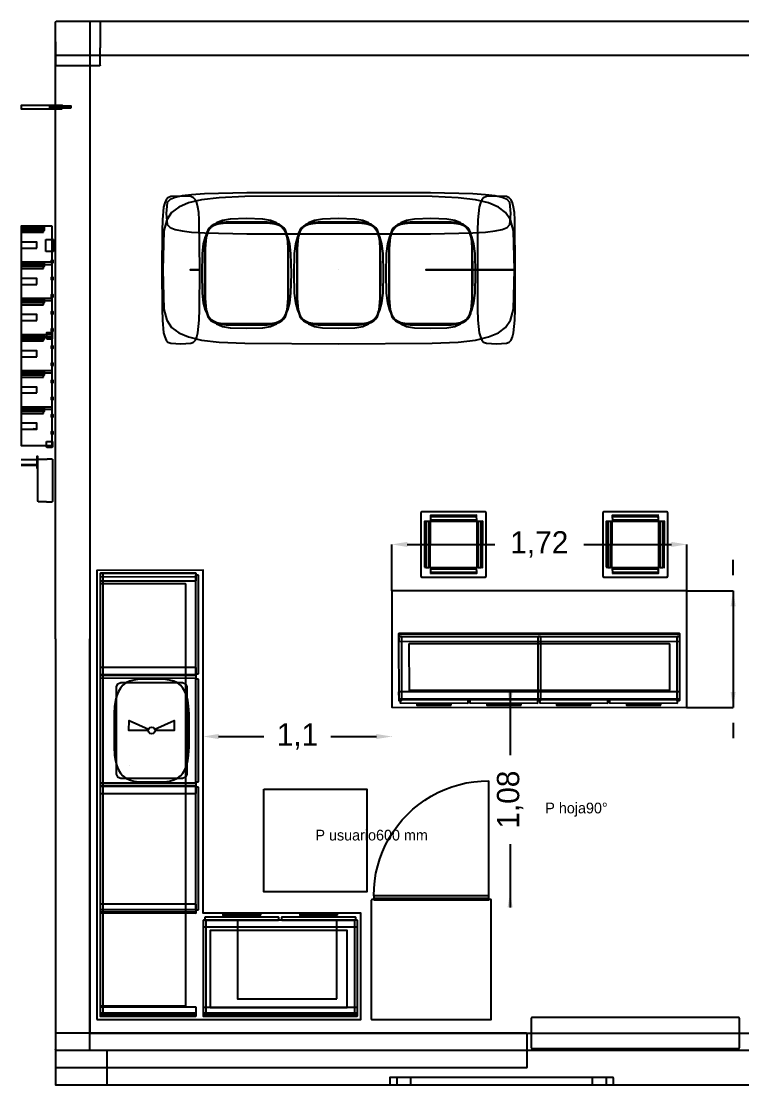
# Model space of a CAD drawing. Header units: metres. Extents: x 1093.8 to 1102, y -6.2 to 0.
# Drawn here: x 1093.8 to 1098, y -6.2 to 0 of the extents above; entities that cross this region are included whole.
import ezdxf

# ---------------------------------------------------------------- set-up
doc = ezdxf.new("R2010")
doc.units = ezdxf.units.M
for name, color, linetype in [('CORTE', 7, 'Continuous'), ('COTAS', 4, 'Continuous'), ('TEXTOS', 7, 'Continuous'), ('VISTA', 8, 'Continuous')]:
    doc.layers.add(name, color=color, linetype=linetype)
doc.dimstyles.get("Standard").update_dxf_attribs({"dimtxt": 2.5, "dimasz": 2.5, "dimexe": 1.25, "dimexo": 0.625, "dimtad": 1, "dimcen": 2.5, "dimazin": 3, "dimtfac": 1, "dimtmove": 0, "dimatfit": 3})

# ---------------------------------------------------------------- blocks, each defined once
blk = doc.blocks.new('_CLOSEDFILLED')
at = {"color": 0, "linetype": 'BYBLOCK'}
blk.add_solid([(-1, 0.164), (0, 0), (-1, -0.164)], dxfattribs=at)
blk = doc.blocks.new('*D1')
for p, q in [((1095.96, -3.32), (1095.96, -3.05)), ((1096.05, -3.05), (1096.56, -3.05)), ((1097.08, -3.05), (1097.59, -3.05)), ((1097.68, -3.32), (1097.68, -3.05))]:
    blk.add_line(p, q)
at = {"layer": 'Defpoints'}
for p in [(1095.96, -3.05), (1095.96, -3.32), (1097.68, -3.32)]:
    blk.add_point(p, dxfattribs=at)
at = {"layer": 'COTAS', "xscale": 0.09, "yscale": 0.09, "rotation": 180}
blk.add_blockref('_CLOSEDFILLED', (1095.96, -3.05), dxfattribs=at)
at = {"layer": 'COTAS', "xscale": 0.09, "yscale": 0.09}
blk.add_blockref('_CLOSEDFILLED', (1097.68, -3.05), dxfattribs=at)
at = {"layer": 'COTAS', "insert": (1096.82, -3.05), "char_height": 0.13, "attachment_point": 5}
blk.add_mtext('1,72', dxfattribs=at)
blk = doc.blocks.new('*D2')
for p, q in [((1097.95, -3.23), (1097.95, -3.14)), ((1097.68, -3.32), (1097.95, -3.32)), ((1097.95, -3.32), (1097.95, -4)), ((1097.68, -4), (1097.95, -4)), ((1097.95, -4.09), (1097.95, -4.18))]:
    blk.add_line(p, q)
at = {"layer": 'Defpoints'}
for p in [(1097.68, -3.32), (1097.95, -3.32), (1097.68, -4)]:
    blk.add_point(p, dxfattribs=at)
at = {"layer": 'COTAS', "xscale": 0.09, "yscale": 0.09}
for p, rotation in [((1097.95, -3.32), 90), ((1097.95, -4), 270)]:
    blk.add_blockref('_CLOSEDFILLED', p, dxfattribs=dict(at, rotation=rotation))
at = {"layer": 'COTAS', "insert": (1098.64, -3.66), "char_height": 0.13, "attachment_point": 5, "rotation": 90}
blk.add_mtext('0,68', dxfattribs=at)
blk = doc.blocks.new('*D3')
for p, q in [((1094.86, -4.17), (1094.86, -4.17)), ((1094.95, -4.17), (1095.215, -4.17)), ((1095.605, -4.17), (1095.87, -4.17)), ((1095.96, -4.17), (1095.96, -4.17))]:
    blk.add_line(p, q)
at = {"layer": 'Defpoints'}
for p in [(1094.86, -4.17), (1094.86, -4.17), (1095.96, -4.17)]:
    blk.add_point(p, dxfattribs=at)
at = {"layer": 'COTAS', "xscale": 0.09, "yscale": 0.09, "rotation": 180}
blk.add_blockref('_CLOSEDFILLED', (1094.86, -4.17), dxfattribs=at)
at = {"layer": 'COTAS', "xscale": 0.09, "yscale": 0.09}
blk.add_blockref('_CLOSEDFILLED', (1095.96, -4.17), dxfattribs=at)
at = {"layer": 'COTAS', "insert": (1095.41, -4.17), "char_height": 0.13, "attachment_point": 5}
blk.add_mtext('1,1', dxfattribs=at)
blk = doc.blocks.new('*D4')
for p, q in [((1096.65, -3.91), (1096.65, -4.278)), ((1096.65, -4), (1096.65, -4)), ((1096.65, -4.798), (1096.65, -5.166)), ((1096.65, -5.076), (1096.65, -5.076))]:
    blk.add_line(p, q)
at = {"layer": 'Defpoints'}
for p in [(1096.65, -4), (1096.65, -4), (1096.65, -5.076)]:
    blk.add_point(p, dxfattribs=at)
at = {"layer": 'COTAS', "xscale": 0.09, "yscale": 0.09}
for p, rotation in [((1096.65, -4), 270), ((1096.65, -5.076), 90)]:
    blk.add_blockref('_CLOSEDFILLED', p, dxfattribs=dict(at, rotation=rotation))
at = {"layer": 'COTAS', "insert": (1096.65, -4.538), "char_height": 0.13, "attachment_point": 5, "rotation": 90}
blk.add_mtext('1,08', dxfattribs=at)

msp = doc.modelspace()

# ---------------------------------------------------------------- linework, layer by layer
at = {"layer": 'CORTE'}
for p, q in [((1094.0035, -0.0003), (1094.0045, 0)), ((1094.0035, -0.0003), (1094.0045, 0)), ((1094.0035, -0.0003), (1094.0045, 0)), ((1094.0045, 0), (1098.8015, 0)), ((1094.0045, 0), (1094.1552, 0)), ((1094.0045, 0), (1094.1192, 0)), ((1094.1192, 0), (1094.1955, 0)), ((1094.1552, 0), (1094.2555, 0)), ((1094.1955, 0), (1094.1971, -0.0005)), ((1094.2555, 0), (1094.2571, -0.0005)), ((1094.0003, -0.0035), (1094, -0.0045)), ((1094.0003, -0.0035), (1094, -0.0045)), ((1094.0003, -0.0035), (1094, -0.0045)), ((1094, -0.1192), (1094, -0.0045)), ((1094, -0.1552), (1094, -0.0045)), ((1094, -3.6009), (1094, -0.0045)), ((1094.0003, -0.0035), (1094.0008, -0.0019)), ((1094.0003, -0.0035), (1094.0008, -0.0019)), ((1094.0003, -0.0035), (1094.0008, -0.0019)), ((1094.001, -0.0017), (1094.0008, -0.0019)), ((1094.001, -0.0017), (1094.0008, -0.0019)), ((1094.001, -0.0017), (1094.0008, -0.0019)), ((1094.001, -0.0017), (1094.0013, -0.0013)), ((1094.001, -0.0017), (1094.0013, -0.0013)), ((1094.001, -0.0017), (1094.0013, -0.0013)), ((1094.0013, -0.0013), (1094.0017, -0.001)), ((1094.0013, -0.0013), (1094.0017, -0.001)), ((1094.0013, -0.0013), (1094.0017, -0.001)), ((1094.0017, -0.001), (1094.0019, -0.0008)), ((1094.0017, -0.001), (1094.0019, -0.0008)), ((1094.0017, -0.001), (1094.0019, -0.0008)), ((1094.0019, -0.0008), (1094.0035, -0.0003)), ((1094.0019, -0.0008), (1094.0035, -0.0003)), ((1094.0019, -0.0008), (1094.0035, -0.0003)), ((1094.1971, -0.0005), (1094.1981, -0.0008)), ((1094.1981, -0.0008), (1094.1985, -0.0011)), ((1094.1985, -0.0011), (1094.1987, -0.0013)), ((1094.1987, -0.0013), (1094.199, -0.0017)), ((1094.1992, -0.0019), (1094.199, -0.0017)), ((1094.1992, -0.0019), (1094.1997, -0.0035)), ((1094.2, -0.0045), (1094.1997, -0.0035)), ((1094.2, -0.0045), (1094.2, -3.6009)), ((1094.2571, -0.0005), (1094.2581, -0.0008)), ((1094.2581, -0.0008), (1094.2585, -0.0011)), ((1094.2585, -0.0011), (1094.2587, -0.0013)), ((1094.2587, -0.0013), (1094.259, -0.0017)), ((1094.2592, -0.0019), (1094.259, -0.0017)), ((1094.2592, -0.0019), (1094.2597, -0.0035)), ((1094.26, -0.0045), (1094.2597, -0.0035)), ((1094.26, -0.0045), (1094.26, -0.1552)), ((1094, -0.1192), (1094, -0.1955)), ((1094, -0.1552), (1094, -0.2555)), ((1094.26, -0.1552), (1094.26, -0.1552)), ((1094.26, -0.2555), (1094.26, -0.1552)), ((1094.0005, -0.1971), (1094, -0.1955)), ((1094.0005, -0.1971), (1094.0008, -0.1981)), ((1094.0011, -0.1985), (1094.0008, -0.1981)), ((1094.0011, -0.1985), (1094.0013, -0.1987)), ((1094.0017, -0.199), (1094.0013, -0.1987)), ((1094.0019, -0.1992), (1094.0017, -0.199)), ((1094.0035, -0.1997), (1094.0019, -0.1992)), ((1094.0045, -0.2), (1094.0035, -0.1997)), ((1098.8015, -0.2), (1094.0045, -0.2)), ((1094.0005, -0.2571), (1094, -0.2555)), ((1094.0005, -0.2571), (1094.0008, -0.2581)), ((1094.0011, -0.2585), (1094.0008, -0.2581)), ((1094.0011, -0.2585), (1094.0013, -0.2587)), ((1094.0017, -0.259), (1094.0013, -0.2587)), ((1094.0019, -0.2592), (1094.0017, -0.259)), ((1094.0035, -0.2597), (1094.0019, -0.2592)), ((1094.0045, -0.26), (1094.0035, -0.2597)), ((1094.1552, -0.26), (1094.0045, -0.26)), ((1094.2555, -0.26), (1094.1552, -0.26)), ((1094.2571, -0.2595), (1094.2555, -0.26)), ((1094.2581, -0.2592), (1094.2571, -0.2595)), ((1094.2585, -0.2589), (1094.2581, -0.2592)), ((1094.2587, -0.2587), (1094.2585, -0.2589)), ((1094.2587, -0.2587), (1094.2589, -0.2585)), ((1094.2592, -0.2581), (1094.2589, -0.2585)), ((1094.2592, -0.2581), (1094.2595, -0.2571)), ((1094.26, -0.2555), (1094.2595, -0.2571)), ((1094, -3.6009), (1094, -5.9955)), ((1094.2, -3.6009), (1094.2, -3.6009)), ((1094.2, -5.9955), (1094.2, -3.6009)), ((1094.0005, -5.9971), (1094, -5.9955)), ((1094.0005, -5.9971), (1094.0008, -5.9981)), ((1094.0011, -5.9985), (1094.0008, -5.9981)), ((1094.0011, -5.9985), (1094.0013, -5.9987)), ((1094.0017, -5.999), (1094.0013, -5.9987)), ((1094.0019, -5.9992), (1094.0017, -5.999)), ((1094.0035, -5.9997), (1094.0019, -5.9992)), ((1094.0045, -6), (1094.0035, -5.9997)), ((1094.1192, -6), (1094.0045, -6)), ((1094.1955, -6), (1094.1192, -6)), ((1094.1971, -5.9995), (1094.1955, -6)), ((1094.1981, -5.9992), (1094.1971, -5.9995)), ((1094.1985, -5.9989), (1094.1981, -5.9992)), ((1094.1987, -5.9987), (1094.1985, -5.9989)), ((1094.1987, -5.9987), (1094.1989, -5.9985)), ((1094.1992, -5.9981), (1094.1989, -5.9985)), ((1094.1992, -5.9981), (1094.1995, -5.9971)), ((1094.2, -5.9955), (1094.1995, -5.9971))]:
    msp.add_line(p, q, dxfattribs=at)
for points in [[(1094.001, -5.9017), (1094.0008, -5.9019), (1094.0003, -5.9035), (1094, -5.9045), (1094, -6.0192), (1094, -6.0955), (1094.0005, -6.0971), (1094.0008, -6.0981), (1094.0011, -6.0985), (1094.0013, -6.0987), (1094.0017, -6.099), (1094.0019, -6.0992), (1094.0035, -6.0997), (1094.0045, -6.1), (1095.6499, -6.1), (1096.7455, -6.1), (1096.7471, -6.0995), (1096.7481, -6.0992), (1096.7485, -6.0989), (1096.7487, -6.0987), (1096.7489, -6.0985), (1096.7492, -6.0981), (1096.7495, -6.0971), (1096.75, -6.0955), (1096.75, -6.0192), (1096.75, -5.9045), (1096.7497, -5.9035), (1096.7492, -5.9019), (1096.749, -5.9017), (1096.7487, -5.9013), (1096.7485, -5.9011), (1096.7481, -5.9008), (1096.7471, -5.9005), (1096.7455, -5.9), (1095.6499, -5.9), (1094.0045, -5.9), (1094.0035, -5.9003), (1094.0019, -5.9008), (1094.0017, -5.901), (1094.0013, -5.9013), (1094.001, -5.9017)], [(1094.001, -6.0017), (1094.0008, -6.0019), (1094.0003, -6.0035), (1094, -6.0045), (1094, -6.1792), (1094, -6.2), (1094.3, -6.2), (1094.3, -6.1792), (1094.3, -6.0045), (1094.2997, -6.0035), (1094.2992, -6.0019), (1094.299, -6.0017), (1094.2987, -6.0013), (1094.2985, -6.0011), (1094.2981, -6.0008), (1094.2971, -6.0005), (1094.2955, -6), (1094.1792, -6), (1094.0045, -6), (1094.0035, -6.0003), (1094.0019, -6.0008), (1094.0017, -6.001), (1094.0013, -6.0013), (1094.001, -6.0017)]]:
    msp.add_lwpolyline(points, close=True, dxfattribs=at)
at = {"layer": 'VISTA'}
for p, q in [((1093.9425, -1.2749), (1093.9428, -1.2734)), ((1093.9425, -1.2764), (1093.9425, -1.2749)), ((1093.9425, -1.3394), (1093.9425, -1.2764)), ((1093.9428, -1.2734), (1093.943, -1.273)), ((1093.943, -1.273), (1093.9432, -1.2727)), ((1093.9432, -1.2727), (1093.9442, -1.2723)), ((1093.9442, -1.2722), (1093.9849, -1.2722)), ((1093.9858, -1.2722), (1093.9849, -1.2722)), ((1093.9858, -1.2722), (1093.9868, -1.2727)), ((1093.9868, -1.2727), (1093.987, -1.273)), ((1093.987, -1.273), (1093.9872, -1.2734)), ((1093.9872, -1.2734), (1093.9875, -1.2749)), ((1093.9875, -1.2749), (1093.9875, -1.2749)), ((1093.9875, -1.2749), (1093.9875, -1.2764)), ((1093.9875, -1.2764), (1093.9875, -1.3394)), ((1093.9428, -1.3409), (1093.9425, -1.3394)), ((1093.9425, -1.3394), (1093.9425, -1.3394)), ((1093.9425, -1.3394), (1093.9425, -1.3394)), ((1093.943, -1.3412), (1093.9428, -1.3409)), ((1093.9432, -1.3415), (1093.943, -1.3412)), ((1093.9442, -1.342), (1093.9432, -1.3415)), ((1093.9844, -1.342), (1093.9442, -1.342)), ((1093.9844, -1.342), (1093.9858, -1.342)), ((1093.9868, -1.3415), (1093.9858, -1.342)), ((1093.987, -1.3412), (1093.9868, -1.3415)), ((1093.9872, -1.3409), (1093.987, -1.3412)), ((1093.9875, -1.3394), (1093.9872, -1.3409)), ((1093.9875, -1.3394), (1093.9875, -1.3394)), ((1093.9475, -2.4508), (1093.9478, -2.4499)), ((1093.9475, -2.4508), (1093.9475, -2.4509)), ((1093.9475, -2.4802), (1093.9475, -2.4509)), ((1093.9478, -2.4499), (1093.948, -2.4497)), ((1093.948, -2.4497), (1093.9482, -2.4495)), ((1093.9482, -2.4495), (1093.9491, -2.4492)), ((1093.9491, -2.4492), (1093.9492, -2.4492)), ((1093.9492, -2.4492), (1093.9785, -2.4492)), ((1093.9785, -2.4492), (1093.9808, -2.4492)), ((1093.9808, -2.4492), (1093.9817, -2.4495)), ((1093.9817, -2.4495), (1093.9818, -2.4495)), ((1093.9818, -2.4495), (1093.982, -2.4497)), ((1093.982, -2.4497), (1093.9822, -2.4499)), ((1093.9822, -2.4499), (1093.9825, -2.4508)), ((1093.9825, -2.4509), (1093.9825, -2.4508)), ((1093.9825, -2.4509), (1093.9825, -2.4802)), ((1093.9475, -2.4802), (1093.9475, -2.4825)), ((1093.9478, -2.4834), (1093.9475, -2.4825)), ((1093.9478, -2.4834), (1093.9478, -2.4835)), ((1093.948, -2.4837), (1093.9478, -2.4835)), ((1093.9482, -2.4838), (1093.948, -2.4837)), ((1093.9491, -2.4841), (1093.9482, -2.4839)), ((1093.9492, -2.4842), (1093.9491, -2.4841)), ((1093.9785, -2.4842), (1093.9492, -2.4842)), ((1093.9808, -2.4842), (1093.9785, -2.4842)), ((1093.9817, -2.4839), (1093.9808, -2.4842)), ((1093.9818, -2.4839), (1093.9817, -2.4839)), ((1093.982, -2.4837), (1093.9818, -2.4839)), ((1093.9822, -2.4835), (1093.982, -2.4837)), ((1093.9825, -2.4825), (1093.9822, -2.4834)), ((1093.9822, -2.4835), (1093.9822, -2.4834)), ((1093.9825, -2.4825), (1093.9825, -2.4802)), ((1093.8, -2.5547), (1093.891, -2.5547)), ((1093.891, -2.5577), (1093.8, -2.5577)), ((1093.891, -2.5867), (1093.8, -2.5867)), ((1093.891, -2.5897), (1093.8, -2.5897)), ((1093.891, -2.5547), (1093.8914, -2.5549)), ((1093.891, -2.5577), (1093.8914, -2.5576)), ((1093.891, -2.5867), (1093.8914, -2.5869)), ((1093.8914, -2.5896), (1093.891, -2.5897)), ((1093.8914, -2.5549), (1093.8915, -2.5552)), ((1093.8914, -2.5576), (1093.8915, -2.5572)), ((1093.8914, -2.5869), (1093.8915, -2.5872)), ((1093.8915, -2.5892), (1093.8914, -2.5896)), ((1093.8915, -2.5572), (1093.8915, -2.5552)), ((1093.8915, -2.5872), (1093.8915, -2.5892)), ((1093.8975, -2.5556), (1093.8977, -2.5547)), ((1093.8975, -2.6489), (1093.8975, -2.5556)), ((1093.8975, -2.5556), (1093.8975, -2.5556)), ((1093.8977, -2.5547), (1093.8978, -2.5541)), ((1093.8978, -2.5541), (1093.8979, -2.5539)), ((1093.8979, -2.5539), (1093.898, -2.5538)), ((1093.898, -2.5538), (1093.8981, -2.5536)), ((1093.8982, -2.5535), (1093.8981, -2.5536)), ((1093.8982, -2.5535), (1093.8988, -2.5532)), ((1093.8992, -2.553), (1093.8988, -2.5532)), ((1093.8992, -2.553), (1093.9507, -2.553)), ((1093.9808, -2.553), (1093.9507, -2.553)), ((1093.9808, -2.553), (1093.9814, -2.5533)), ((1093.9818, -2.5535), (1093.9814, -2.5533)), ((1093.9818, -2.5535), (1093.9819, -2.5537)), ((1093.982, -2.5538), (1093.9819, -2.5537)), ((1093.982, -2.5538), (1093.9821, -2.5539)), ((1093.9821, -2.5539), (1093.9822, -2.5541)), ((1093.9822, -2.5541), (1093.9823, -2.5547)), ((1093.9823, -2.5547), (1093.9825, -2.5556)), ((1093.9825, -2.5556), (1093.9825, -2.6489)), ((1093.8975, -2.7984), (1093.8975, -2.6489)), ((1093.9825, -2.6489), (1093.9825, -2.7984)), ((1093.8976, -2.799), (1093.8975, -2.7984)), ((1093.8978, -2.7999), (1093.8976, -2.799)), ((1093.8979, -2.8001), (1093.8978, -2.7999)), ((1093.898, -2.8003), (1093.8979, -2.8001)), ((1093.8981, -2.8005), (1093.898, -2.8003)), ((1093.8981, -2.8005), (1093.8982, -2.8006)), ((1093.8988, -2.8009), (1093.8982, -2.8006)), ((1093.8988, -2.8009), (1093.8992, -2.8011)), ((1093.9475, -2.8011), (1093.8992, -2.8011)), ((1093.9475, -2.8011), (1093.9808, -2.8011)), ((1093.9814, -2.8008), (1093.9808, -2.8011)), ((1093.9814, -2.8008), (1093.9818, -2.8006)), ((1093.9819, -2.8004), (1093.9818, -2.8006)), ((1093.9819, -2.8004), (1093.982, -2.8003)), ((1093.9821, -2.8001), (1093.982, -2.8003)), ((1093.9822, -2.7999), (1093.9821, -2.8001)), ((1093.9824, -2.799), (1093.9822, -2.7999)), ((1093.9825, -2.7984), (1093.9824, -2.799)), ((1096.2686, -4.479), (1096.3096, -4.4636)), ((1096.3096, -4.4636), (1096.3516, -4.4508)), ((1096.3516, -4.4508), (1096.3943, -4.4409)), ((1096.3943, -4.4409), (1096.4375, -4.4337)), ((1096.4375, -4.4337), (1096.4812, -4.4294)), ((1096.4812, -4.4294), (1096.525, -4.428)), ((1096.525, -5.098), (1096.525, -4.428)), ((1096.1528, -4.5409), (1096.19, -4.5178)), ((1096.19, -4.5178), (1096.2287, -4.4971)), ((1096.2287, -4.4971), (1096.2686, -4.479)), ((1096.0832, -4.5943), (1096.1171, -4.5665)), ((1096.1171, -4.5665), (1096.1528, -4.5409)), ((1096.0213, -4.6562), (1096.0512, -4.6242)), ((1096.0512, -4.6242), (1096.0832, -4.5943)), ((1095.9679, -4.7258), (1095.9935, -4.6901)), ((1095.9935, -4.6901), (1096.0213, -4.6562)), ((1095.9241, -4.8017), (1095.9448, -4.763)), ((1095.9448, -4.763), (1095.9679, -4.7258)), ((1095.906, -4.8416), (1095.9241, -4.8017)), ((1095.8778, -4.9246), (1095.8906, -4.8826)), ((1095.8906, -4.8826), (1095.906, -4.8416)), ((1095.8679, -4.9673), (1095.8778, -4.9246)), ((1095.8564, -5.0542), (1095.8607, -5.0105)), ((1095.8607, -5.0105), (1095.8679, -4.9673)), ((1095.855, -5.098), (1095.8564, -5.0542))]:
    msp.add_line(p, q, dxfattribs=at)
for points in [[(1099.44, -4.21), (1099.44, -4.35), (1100.2, -4.35), (1100.2, -4.21), (1101.8, -4.21), (1101.8, -0.2), (1094.2, -0.2), (1094.2, -5.9), (1099.25, -5.9), (1099.25, -4.2), (1099.39, -4.2), (1099.39, -4.35), (1099.39, -4.21), (1099.44, -4.21)], [(1099.44, -4.21), (1099.44, -4.35), (1100.2, -4.35), (1100.2, -4.21), (1101.8, -4.21), (1101.8, -0.2), (1094.2, -0.2), (1094.2, -5.9), (1099.25, -5.9), (1099.25, -4.2), (1099.39, -4.2), (1099.39, -4.35), (1099.39, -4.21), (1099.44, -4.21)], [(1094.039, -0.51), (1094.04, -0.491), (1093.8, -0.4903), (1093.8, -0.5098), (1094.039, -0.51)], [(1094.09, -0.505), (1094.09, -0.495), (1093.965, -0.495), (1093.965, -0.5043), (1094.09, -0.505)], [(1094.6362, -1.8407), (1094.6443, -1.8583), (1094.6552, -1.8705), (1094.6714, -1.8776), (1094.73, -1.88), (1094.7886, -1.8776), (1094.8048, -1.8705), (1094.8157, -1.8583), (1094.8238, -1.8407), (1094.8299, -1.8168), (1094.8376, -1.7422), (1094.8394, -1.679), (1094.84, -1.45), (1094.7845, -1.45), (1094.84, -1.45), (1094.8376, -1.1578), (1094.8344, -1.115), (1094.8299, -1.0832), (1094.8238, -1.0593), (1094.8157, -1.0417), (1094.8048, -1.0295), (1094.7886, -1.0224), (1094.73, -1.02), (1094.6714, -1.0224), (1094.6552, -1.0295), (1094.6443, -1.0417), (1094.6362, -1.0593), (1094.6301, -1.0832), (1094.6224, -1.1578), (1094.6206, -1.221), (1094.62, -1.45), (1094.6206, -1.679), (1094.6224, -1.7422), (1094.6301, -1.8168), (1094.6362, -1.8407)], [(1094.7758, -1.8407), (1094.8514, -1.8583), (1094.9534, -1.8705), (1095.1042, -1.8776), (1095.65, -1.88), (1096.1958, -1.8776), (1096.3466, -1.8705), (1096.4486, -1.8583), (1096.5242, -1.8407), (1096.5812, -1.8168), (1096.6233, -1.785), (1096.6523, -1.7422), (1096.6694, -1.679), (1096.675, -1.45), (1096.158, -1.45), (1096.675, -1.45), (1096.6694, -1.221), (1096.6523, -1.1578), (1096.6233, -1.115), (1096.5812, -1.0832), (1096.5242, -1.0593), (1096.4486, -1.0417), (1096.3466, -1.0295), (1096.1958, -1.0224), (1095.65, -1.02), (1095.1042, -1.0224), (1094.9534, -1.0295), (1094.8514, -1.0417), (1094.7758, -1.0593), (1094.7188, -1.0832), (1094.6767, -1.115), (1094.6477, -1.1578), (1094.6306, -1.221), (1094.625, -1.45), (1094.6306, -1.679), (1094.6477, -1.7422), (1094.6767, -1.785), (1094.7188, -1.8168), (1094.7758, -1.8407)], [(1094.7932, -1.229), (1094.8673, -1.2339), (1095.1152, -1.2393), (1096.1848, -1.2393), (1096.4327, -1.2339), (1096.5068, -1.229), (1096.5626, -1.2223), (1096.6038, -1.2135), (1096.6323, -1.2016), (1096.649, -1.1839), (1096.6545, -1.12), (1096.649, -1.0561), (1096.6323, -1.0384), (1096.6038, -1.0265), (1096.5626, -1.0177), (1096.5068, -1.011), (1096.4327, -1.0061), (1096.1848, -1.0007), (1095.65, -1), (1095.1152, -1.0007), (1094.8673, -1.0061), (1094.7932, -1.011), (1094.7374, -1.0177), (1094.6962, -1.0265), (1094.6677, -1.0384), (1094.651, -1.0561), (1094.6455, -1.12), (1094.651, -1.1839), (1094.6677, -1.2016), (1094.6962, -1.2135), (1094.7374, -1.2223), (1094.7932, -1.229)], [(1095.03, -1.0267), (1095.03, -1.0267), (1095.03, -1.0267), (1095.03, -1.0267)], [(1096.4762, -1.8407), (1096.4843, -1.8583), (1096.4952, -1.8705), (1096.5114, -1.8776), (1096.57, -1.88), (1096.6286, -1.8776), (1096.6448, -1.8705), (1096.6557, -1.8583), (1096.6638, -1.8407), (1096.6699, -1.8168), (1096.6776, -1.7422), (1096.6794, -1.679), (1096.68, -1.45), (1096.6245, -1.45), (1096.68, -1.45), (1096.6776, -1.1578), (1096.6744, -1.115), (1096.6699, -1.0832), (1096.6638, -1.0593), (1096.6557, -1.0417), (1096.6448, -1.0295), (1096.6286, -1.0224), (1096.57, -1.02), (1096.5114, -1.0224), (1096.4952, -1.0295), (1096.4843, -1.0417), (1096.4762, -1.0593), (1096.4701, -1.0832), (1096.4624, -1.1578), (1096.4606, -1.221), (1096.46, -1.45), (1096.4606, -1.679), (1096.4624, -1.7422), (1096.4701, -1.8168), (1096.4762, -1.8407)], [(1094.9111, -1.7442), (1094.9385, -1.7644), (1094.9731, -1.7787), (1095.0187, -1.7872), (1095.1133, -1.79), (1095.208, -1.7872), (1095.2536, -1.7787), (1095.2882, -1.7644), (1095.3156, -1.7442), (1095.3372, -1.7176), (1095.3537, -1.6841), (1095.3654, -1.6418), (1095.3724, -1.5859), (1095.3747, -1.47), (1095.3724, -1.3541), (1095.3654, -1.2982), (1095.3537, -1.2559), (1095.3372, -1.2224), (1095.3156, -1.1958), (1095.2882, -1.1756), (1095.2536, -1.1613), (1095.208, -1.1528), (1095.1133, -1.15), (1095.0187, -1.1528), (1094.9731, -1.1613), (1094.9385, -1.1756), (1094.9111, -1.1958), (1094.8894, -1.2224), (1094.8729, -1.2559), (1094.8613, -1.2982), (1094.8543, -1.3541), (1094.852, -1.47), (1094.8543, -1.5859), (1094.8613, -1.6418), (1094.8729, -1.6841), (1094.8894, -1.7176), (1094.9111, -1.7442)], [(1094.8873, -1.7212), (1094.8964, -1.735), (1094.9077, -1.7462), (1094.9217, -1.755), (1094.9391, -1.7616), (1094.9616, -1.7662), (1094.9941, -1.7689), (1095.1133, -1.7698), (1095.2326, -1.7689), (1095.2651, -1.7662), (1095.2876, -1.7616), (1095.305, -1.755), (1095.319, -1.7462), (1095.3303, -1.735), (1095.3394, -1.7212), (1095.3465, -1.7042), (1095.3556, -1.6556), (1095.3578, -1.616), (1095.3586, -1.47), (1095.3563, -1.47), (1095.3586, -1.47), (1095.3578, -1.324), (1095.3556, -1.2844), (1095.3465, -1.2358), (1095.3394, -1.2188), (1095.3303, -1.205), (1095.319, -1.1938), (1095.305, -1.185), (1095.2876, -1.1784), (1095.2651, -1.1738), (1095.2326, -1.1711), (1094.9941, -1.1711), (1094.9616, -1.1738), (1094.9391, -1.1784), (1094.9217, -1.185), (1094.9077, -1.1938), (1094.8964, -1.205), (1094.8873, -1.2188), (1094.8801, -1.2358), (1094.8748, -1.257), (1094.8688, -1.324), (1094.8688, -1.616), (1094.8748, -1.683), (1094.8873, -1.7212)], [(1094.9622, -1.7618), (1094.9403, -1.7573), (1094.9236, -1.751), (1094.9104, -1.7427), (1094.8998, -1.7322), (1094.8912, -1.7191), (1094.8791, -1.6822), (1094.8732, -1.6159), (1094.8732, -1.3241), (1094.8791, -1.2578), (1094.8912, -1.2209), (1094.8998, -1.2078), (1094.9104, -1.1973), (1094.9236, -1.189), (1094.9403, -1.1827), (1094.9622, -1.1782), (1094.9942, -1.1755), (1095.2325, -1.1755), (1095.2645, -1.1782), (1095.2864, -1.1827), (1095.303, -1.189), (1095.3163, -1.1973), (1095.3269, -1.2078), (1095.3355, -1.2209), (1095.3476, -1.2578), (1095.3513, -1.2848), (1095.3534, -1.3241), (1095.3534, -1.6159), (1095.3476, -1.6822), (1095.3355, -1.7191), (1095.3269, -1.7322), (1095.3163, -1.7427), (1095.303, -1.751), (1095.2864, -1.7573), (1095.2645, -1.7618), (1095.2325, -1.7645), (1094.9942, -1.7645), (1094.9622, -1.7618)], [(1095.4478, -1.7442), (1095.4752, -1.7644), (1095.5097, -1.7787), (1095.5553, -1.7872), (1095.65, -1.79), (1095.7447, -1.7872), (1095.7903, -1.7787), (1095.8248, -1.7644), (1095.8522, -1.7442), (1095.8739, -1.7176), (1095.8904, -1.6841), (1095.9021, -1.6418), (1095.909, -1.5859), (1095.9113, -1.47), (1095.909, -1.3541), (1095.9021, -1.2982), (1095.8904, -1.2559), (1095.8739, -1.2224), (1095.8522, -1.1958), (1095.8248, -1.1756), (1095.7903, -1.1613), (1095.7447, -1.1528), (1095.65, -1.15), (1095.5553, -1.1528), (1095.5097, -1.1613), (1095.4752, -1.1756), (1095.4478, -1.1958), (1095.4261, -1.2224), (1095.4096, -1.2559), (1095.3979, -1.2982), (1095.391, -1.3541), (1095.3887, -1.47), (1095.391, -1.5859), (1095.3979, -1.6418), (1095.4096, -1.6841), (1095.4261, -1.7176), (1095.4478, -1.7442)], [(1095.4239, -1.7212), (1095.433, -1.735), (1095.4444, -1.7462), (1095.4583, -1.755), (1095.4758, -1.7616), (1095.4983, -1.7662), (1095.5308, -1.7689), (1095.65, -1.7698), (1095.7692, -1.7689), (1095.8017, -1.7662), (1095.8242, -1.7616), (1095.8417, -1.755), (1095.8556, -1.7462), (1095.867, -1.735), (1095.8761, -1.7212), (1095.8832, -1.7042), (1095.8923, -1.6556), (1095.8945, -1.616), (1095.8952, -1.47), (1095.8929, -1.47), (1095.8952, -1.47), (1095.8945, -1.324), (1095.8923, -1.2844), (1095.8832, -1.2358), (1095.8761, -1.2188), (1095.867, -1.205), (1095.8556, -1.1938), (1095.8417, -1.185), (1095.8242, -1.1784), (1095.8017, -1.1738), (1095.7692, -1.1711), (1095.5308, -1.1711), (1095.4983, -1.1738), (1095.4758, -1.1784), (1095.4583, -1.185), (1095.4444, -1.1938), (1095.433, -1.205), (1095.4239, -1.2188), (1095.4168, -1.2358), (1095.4114, -1.257), (1095.4055, -1.324), (1095.4055, -1.616), (1095.4114, -1.683), (1095.4239, -1.7212)], [(1095.4989, -1.7618), (1095.4769, -1.7573), (1095.4603, -1.751), (1095.4471, -1.7427), (1095.4364, -1.7322), (1095.4278, -1.7191), (1095.4158, -1.6822), (1095.4099, -1.6159), (1095.4099, -1.3241), (1095.4158, -1.2578), (1095.4278, -1.2209), (1095.4364, -1.2078), (1095.4471, -1.1973), (1095.4603, -1.189), (1095.4769, -1.1827), (1095.4989, -1.1782), (1095.5309, -1.1755), (1095.7691, -1.1755), (1095.8011, -1.1782), (1095.8231, -1.1827), (1095.8397, -1.189), (1095.8529, -1.1973), (1095.8636, -1.2078), (1095.8722, -1.2209), (1095.8842, -1.2578), (1095.8879, -1.2848), (1095.8901, -1.3241), (1095.8901, -1.6159), (1095.8842, -1.6822), (1095.8722, -1.7191), (1095.8636, -1.7322), (1095.8529, -1.7427), (1095.8397, -1.751), (1095.8231, -1.7573), (1095.8011, -1.7618), (1095.7691, -1.7645), (1095.5309, -1.7645), (1095.4989, -1.7618)], [(1095.65, -1.12), (1095.65, -1.12), (1095.65, -1.12), (1095.65, -1.12)], [(1095.9844, -1.7442), (1096.0118, -1.7644), (1096.0464, -1.7787), (1096.092, -1.7872), (1096.1867, -1.79), (1096.2813, -1.7872), (1096.3269, -1.7787), (1096.3615, -1.7644), (1096.3889, -1.7442), (1096.4106, -1.7176), (1096.4271, -1.6841), (1096.4387, -1.6418), (1096.4457, -1.5859), (1096.448, -1.47), (1096.4457, -1.3541), (1096.4387, -1.2982), (1096.4271, -1.2559), (1096.4106, -1.2224), (1096.3889, -1.1958), (1096.3615, -1.1756), (1096.3269, -1.1613), (1096.2813, -1.1528), (1096.1867, -1.15), (1096.092, -1.1528), (1096.0464, -1.1613), (1096.0118, -1.1756), (1095.9844, -1.1958), (1095.9628, -1.2224), (1095.9463, -1.2559), (1095.9346, -1.2982), (1095.9276, -1.3541), (1095.9253, -1.47), (1095.9276, -1.5859), (1095.9346, -1.6418), (1095.9463, -1.6841), (1095.9628, -1.7176), (1095.9844, -1.7442)], [(1095.9606, -1.7212), (1095.9697, -1.735), (1095.981, -1.7462), (1095.995, -1.755), (1096.0124, -1.7616), (1096.0349, -1.7662), (1096.0674, -1.7689), (1096.1867, -1.7698), (1096.3059, -1.7689), (1096.3384, -1.7662), (1096.3609, -1.7616), (1096.3783, -1.755), (1096.3923, -1.7462), (1096.4036, -1.735), (1096.4127, -1.7212), (1096.4199, -1.7042), (1096.429, -1.6556), (1096.4312, -1.616), (1096.4319, -1.47), (1096.4296, -1.47), (1096.4319, -1.47), (1096.4312, -1.324), (1096.429, -1.2844), (1096.4199, -1.2358), (1096.4127, -1.2188), (1096.4036, -1.205), (1096.3923, -1.1938), (1096.3783, -1.185), (1096.3609, -1.1784), (1096.3384, -1.1738), (1096.3059, -1.1711), (1096.0674, -1.1711), (1096.0349, -1.1738), (1096.0124, -1.1784), (1095.995, -1.185), (1095.981, -1.1938), (1095.9697, -1.205), (1095.9606, -1.2188), (1095.9535, -1.2358), (1095.9481, -1.257), (1095.9422, -1.324), (1095.9422, -1.616), (1095.9481, -1.683), (1095.9606, -1.7212)], [(1096.0355, -1.7618), (1096.0136, -1.7573), (1095.9969, -1.751), (1095.9837, -1.7427), (1095.9731, -1.7322), (1095.9645, -1.7191), (1095.9524, -1.6822), (1095.9466, -1.6159), (1095.9466, -1.3241), (1095.9524, -1.2578), (1095.9645, -1.2209), (1095.9731, -1.2078), (1095.9837, -1.1973), (1095.9969, -1.189), (1096.0136, -1.1827), (1096.0355, -1.1782), (1096.0675, -1.1755), (1096.3058, -1.1755), (1096.3378, -1.1782), (1096.3597, -1.1827), (1096.3764, -1.189), (1096.3896, -1.1973), (1096.4002, -1.2078), (1096.4088, -1.2209), (1096.4209, -1.2578), (1096.4246, -1.2848), (1096.4268, -1.3241), (1096.4268, -1.6159), (1096.4209, -1.6822), (1096.4088, -1.7191), (1096.4002, -1.7322), (1096.3896, -1.7427), (1096.3764, -1.751), (1096.3597, -1.7573), (1096.3378, -1.7618), (1096.3058, -1.7645), (1096.0675, -1.7645), (1096.0355, -1.7618)], [(1093.9765, -1.4171), (1093.979, -1.4161), (1093.98, -1.4136), (1093.98, -1.1975), (1093.979, -1.195), (1093.9765, -1.194), (1093.8, -1.194), (1093.8, -1.4171), (1093.9765, -1.4171)], [(1093.8, -1.1994), (1093.8, -1.2174), (1093.935, -1.2174), (1093.935, -1.1994), (1093.8, -1.1994)], [(1093.93, -1.2303), (1093.9293, -1.209), (1093.8, -1.209), (1093.8, -1.2304), (1093.93, -1.2303)], [(1093.9783, -1.195), (1093.979, -1.1957), (1093.9783, -1.1957), (1093.9783, -1.195)], [(1093.8915, -1.3226), (1093.891, -1.2881), (1093.8, -1.2881), (1093.8, -1.3226), (1093.8915, -1.3226)], [(1093.9765, -1.6282), (1093.979, -1.6272), (1093.98, -1.6247), (1093.98, -1.4086), (1093.979, -1.4061), (1093.9765, -1.4051), (1093.8, -1.4051), (1093.8, -1.6282), (1093.9765, -1.6282)], [(1093.8, -1.4106), (1093.8, -1.4286), (1093.935, -1.4286), (1093.935, -1.4106), (1093.8, -1.4106)], [(1093.93, -1.4414), (1093.9293, -1.4201), (1093.8, -1.4201), (1093.8, -1.4415), (1093.93, -1.4414)], [(1093.975, -1.406), (1093.985, -1.406), (1093.9857, -1.4057), (1093.986, -1.405), (1093.986, -1.395), (1093.9857, -1.3943), (1093.985, -1.394), (1093.975, -1.394), (1093.9743, -1.3943), (1093.974, -1.395), (1093.974, -1.405), (1093.9743, -1.4057), (1093.975, -1.406)], [(1093.9783, -1.4061), (1093.979, -1.4069), (1093.9783, -1.4069), (1093.9783, -1.4061)], [(1093.9787, -1.4158), (1093.9783, -1.4161), (1093.9783, -1.4154), (1093.9787, -1.4158)], [(1095.65, -1.45), (1095.65, -1.45), (1095.65, -1.45), (1095.65, -1.45)], [(1096.57, -1.45), (1096.57, -1.45), (1096.57, -1.45), (1096.57, -1.45)], [(1093.8915, -1.5337), (1093.891, -1.4992), (1093.8, -1.4992), (1093.8, -1.5337), (1093.8915, -1.5337)], [(1093.975, -1.506), (1093.985, -1.506), (1093.9857, -1.5057), (1093.986, -1.505), (1093.986, -1.495), (1093.9857, -1.4943), (1093.985, -1.494), (1093.975, -1.494), (1093.9743, -1.4943), (1093.974, -1.495), (1093.974, -1.505), (1093.9743, -1.5057), (1093.975, -1.506)], [(1093.975, -1.606), (1093.985, -1.606), (1093.9857, -1.6057), (1093.986, -1.605), (1093.986, -1.595), (1093.9857, -1.5943), (1093.985, -1.594), (1093.975, -1.594), (1093.9743, -1.5943), (1093.974, -1.595), (1093.974, -1.605), (1093.9743, -1.6057), (1093.975, -1.606)], [(1093.9765, -1.8393), (1093.979, -1.8383), (1093.98, -1.8358), (1093.98, -1.6197), (1093.979, -1.6172), (1093.9765, -1.6162), (1093.8, -1.6162), (1093.8, -1.8393), (1093.9765, -1.8393)], [(1093.8, -1.6217), (1093.8, -1.6397), (1093.935, -1.6397), (1093.935, -1.6217), (1093.8, -1.6217)], [(1093.93, -1.6525), (1093.9293, -1.6312), (1093.8, -1.6313), (1093.8, -1.6526), (1093.93, -1.6525)], [(1093.9783, -1.6173), (1093.979, -1.618), (1093.9783, -1.618), (1093.9783, -1.6173)], [(1093.9787, -1.6269), (1093.9783, -1.6272), (1093.9783, -1.6265), (1093.9787, -1.6269)], [(1093.8915, -1.7448), (1093.891, -1.7103), (1093.8, -1.7103), (1093.8, -1.7448), (1093.8915, -1.7448)], [(1093.975, -1.706), (1093.985, -1.706), (1093.9857, -1.7057), (1093.986, -1.705), (1093.986, -1.695), (1093.9857, -1.6943), (1093.985, -1.694), (1093.975, -1.694), (1093.9743, -1.6943), (1093.974, -1.695), (1093.974, -1.705), (1093.9743, -1.7057), (1093.975, -1.706)], [(1095.8732, -1.6919), (1095.8732, -1.6919), (1095.8732, -1.6919), (1095.8732, -1.6919)], [(1093.975, -1.806), (1093.985, -1.806), (1093.9857, -1.8057), (1093.986, -1.805), (1093.986, -1.795), (1093.9857, -1.7943), (1093.985, -1.794), (1093.975, -1.794), (1093.9743, -1.7943), (1093.974, -1.795), (1093.974, -1.805), (1093.9743, -1.8057), (1093.975, -1.806)], [(1094.7066, -1.7976), (1094.7066, -1.7976), (1094.7066, -1.7976), (1094.7066, -1.7976)], [(1095.2305, -1.782), (1095.2305, -1.782), (1095.2305, -1.782), (1095.2305, -1.782)], [(1095.838, -1.7534), (1095.838, -1.7534), (1095.838, -1.7534), (1095.838, -1.7534)], [(1093.9765, -2.0504), (1093.979, -2.0494), (1093.98, -2.0469), (1093.98, -1.8308), (1093.979, -1.8284), (1093.9765, -1.8273), (1093.8, -1.8273), (1093.8, -2.0504), (1093.9765, -2.0504)], [(1093.8, -1.8328), (1093.8, -1.8508), (1093.935, -1.8508), (1093.935, -1.8328), (1093.8, -1.8328)], [(1093.93, -1.8636), (1093.9293, -1.8423), (1093.8, -1.8424), (1093.8, -1.8637), (1093.93, -1.8636)], [(1093.9479, -1.8164), (1093.9478, -1.8165), (1093.9477, -1.817), (1093.9475, -1.8175), (1093.9475, -1.8308), (1093.9475, -1.8491), (1093.9476, -1.8495), (1093.9478, -1.8501), (1093.9479, -1.8502), (1093.948, -1.8503), (1093.9481, -1.8504), (1093.9482, -1.8505), (1093.9486, -1.8507), (1093.9492, -1.8508), (1093.9625, -1.8508), (1093.9808, -1.8508), (1093.9812, -1.8507), (1093.9818, -1.8505), (1093.9819, -1.8504), (1093.982, -1.8503), (1093.9821, -1.8502), (1093.9822, -1.8501), (1093.9824, -1.8495), (1093.9825, -1.8491), (1093.9825, -1.8308), (1093.9825, -1.8175), (1093.9823, -1.817), (1093.9822, -1.8165), (1093.9821, -1.8164), (1093.982, -1.8163), (1093.9819, -1.8162), (1093.9818, -1.8161), (1093.9812, -1.816), (1093.9808, -1.8158), (1093.9625, -1.8158), (1093.9492, -1.8158), (1093.9486, -1.816), (1093.9482, -1.8161), (1093.9481, -1.8163), (1093.948, -1.8163), (1093.9479, -1.8164)], [(1093.9783, -1.8284), (1093.979, -1.8291), (1093.9783, -1.8291), (1093.9783, -1.8284)], [(1093.9787, -1.838), (1093.9783, -1.8383), (1093.9783, -1.8376), (1093.9787, -1.838)], [(1093.979, -1.838), (1093.979, -1.838), (1093.9787, -1.838), (1093.979, -1.838)], [(1093.8915, -1.9559), (1093.891, -1.9214), (1093.8, -1.9214), (1093.8, -1.9559), (1093.8915, -1.9559)], [(1093.975, -1.906), (1093.985, -1.906), (1093.9857, -1.9057), (1093.986, -1.905), (1093.986, -1.895), (1093.9857, -1.8943), (1093.985, -1.894), (1093.975, -1.894), (1093.9743, -1.8943), (1093.974, -1.895), (1093.974, -1.905), (1093.9743, -1.9057), (1093.975, -1.906)], [(1093.9765, -2.2616), (1093.979, -2.2605), (1093.98, -2.2581), (1093.98, -2.0419), (1093.979, -2.0395), (1093.9765, -2.0384), (1093.8, -2.0384), (1093.8, -2.2616), (1093.9765, -2.2616)], [(1093.8, -2.0439), (1093.8, -2.0619), (1093.935, -2.0619), (1093.935, -2.0439), (1093.8, -2.0439)], [(1093.975, -2.006), (1093.985, -2.006), (1093.9857, -2.0057), (1093.986, -2.005), (1093.986, -1.995), (1093.9857, -1.9943), (1093.985, -1.994), (1093.975, -1.994), (1093.9743, -1.9943), (1093.974, -1.995), (1093.974, -2.005), (1093.9743, -2.0057), (1093.975, -2.006)], [(1093.9783, -2.0395), (1093.979, -2.0402), (1093.9783, -2.0402), (1093.9783, -2.0395)], [(1093.93, -2.0747), (1093.9293, -2.0534), (1093.8, -2.0535), (1093.8, -2.0748), (1093.93, -2.0747)], [(1093.975, -2.106), (1093.985, -2.106), (1093.9857, -2.1057), (1093.986, -2.105), (1093.986, -2.095), (1093.9857, -2.0943), (1093.985, -2.094), (1093.975, -2.094), (1093.9743, -2.0943), (1093.974, -2.095), (1093.974, -2.105), (1093.9743, -2.1057), (1093.975, -2.106)], [(1093.9787, -2.0492), (1093.9783, -2.0494), (1093.9783, -2.0487), (1093.9787, -2.0492)], [(1093.8915, -2.167), (1093.891, -2.1325), (1093.8, -2.1326), (1093.8, -2.1671), (1093.8915, -2.167)], [(1093.975, -2.206), (1093.985, -2.206), (1093.9857, -2.2057), (1093.986, -2.205), (1093.986, -2.195), (1093.9857, -2.1943), (1093.985, -2.194), (1093.975, -2.194), (1093.9743, -2.1943), (1093.974, -2.195), (1093.974, -2.205), (1093.9743, -2.2057), (1093.975, -2.206)], [(1093.9765, -2.4727), (1093.979, -2.4716), (1093.98, -2.4692), (1093.98, -2.2531), (1093.979, -2.2506), (1093.9765, -2.2496), (1093.8, -2.2496), (1093.8, -2.4727), (1093.9765, -2.4727)], [(1093.8, -2.255), (1093.8, -2.273), (1093.935, -2.273), (1093.935, -2.255), (1093.8, -2.255)], [(1093.93, -2.2859), (1093.9293, -2.2646), (1093.8, -2.2646), (1093.8, -2.286), (1093.93, -2.2859)], [(1093.975, -2.306), (1093.985, -2.306), (1093.9857, -2.3057), (1093.986, -2.305), (1093.986, -2.295), (1093.9857, -2.2943), (1093.985, -2.294), (1093.975, -2.294), (1093.9743, -2.2943), (1093.974, -2.295), (1093.974, -2.305), (1093.9743, -2.3057), (1093.975, -2.306)], [(1093.9783, -2.2506), (1093.979, -2.2513), (1093.9783, -2.2513), (1093.9783, -2.2506)], [(1093.9787, -2.2603), (1093.9783, -2.2605), (1093.9783, -2.2598), (1093.9787, -2.2603)], [(1093.979, -2.2602), (1093.979, -2.2602), (1093.9787, -2.2603), (1093.979, -2.2602)], [(1093.891, -2.3786), (1093.8915, -2.3781), (1093.891, -2.3436), (1093.8, -2.3436), (1093.8, -2.3786), (1093.891, -2.3786)], [(1093.8701, -2.3756), (1093.8909, -2.3785), (1093.8701, -2.3756), (1093.8701, -2.3756)], [(1093.975, -2.406), (1093.985, -2.406), (1093.9857, -2.4057), (1093.986, -2.405), (1093.986, -2.395), (1093.9857, -2.3943), (1093.985, -2.394), (1093.975, -2.394), (1093.9743, -2.3943), (1093.974, -2.395), (1093.974, -2.405), (1093.9743, -2.4057), (1093.975, -2.406)], [(1093.9787, -2.4714), (1093.9783, -2.4716), (1093.9783, -2.4709), (1093.9787, -2.4714)], [(1093.8915, -2.6072), (1093.8975, -2.6072), (1093.8975, -2.5372), (1093.8915, -2.5372), (1093.8915, -2.6072)], [(1096.136, -3.24), (1096.504, -3.24), (1096.5082, -3.2382), (1096.51, -3.234), (1096.51, -2.866), (1096.5082, -2.8618), (1096.504, -2.86), (1096.136, -2.86), (1096.1318, -2.8618), (1096.13, -2.866), (1096.13, -3.234), (1096.1318, -3.2382), (1096.136, -3.24)], [(1096.1865, -2.915), (1096.455, -2.9135), (1096.4535, -2.88), (1096.1851, -2.8815), (1096.1865, -2.915)], [(1096.186, -2.9065), (1096.455, -2.9055), (1096.454, -2.8885), (1096.1853, -2.8891), (1096.186, -2.9065)], [(1097.196, -3.24), (1097.564, -3.24), (1097.5682, -3.2382), (1097.57, -3.234), (1097.57, -2.866), (1097.5682, -2.8618), (1097.564, -2.86), (1097.196, -2.86), (1097.1918, -2.8618), (1097.19, -2.866), (1097.19, -3.234), (1097.1918, -3.2382), (1097.196, -3.24)], [(1097.2465, -2.915), (1097.515, -2.9135), (1097.5135, -2.88), (1097.2451, -2.8815), (1097.2465, -2.915)], [(1097.246, -2.9065), (1097.515, -2.9055), (1097.514, -2.8885), (1097.2453, -2.8891), (1097.246, -2.9065)], [(1096.15, -3.1835), (1096.1835, -3.185), (1096.185, -2.9165), (1096.1835, -2.915), (1096.1501, -2.9165), (1096.15, -3.1835)], [(1096.1585, -3.184), (1096.1755, -3.185), (1096.1765, -2.916), (1096.1588, -2.9156), (1096.1585, -3.184)], [(1096.455, -3.1835), (1096.4885, -3.185), (1096.49, -2.9165), (1096.4885, -2.915), (1096.4551, -2.9165), (1096.455, -3.1835)], [(1096.4635, -3.184), (1096.4805, -3.185), (1096.4815, -2.916), (1096.4638, -2.9156), (1096.4635, -3.184)], [(1097.21, -3.1835), (1097.2435, -3.185), (1097.245, -2.9165), (1097.2435, -2.915), (1097.2101, -2.9165), (1097.21, -3.1835)], [(1097.2185, -3.184), (1097.2355, -3.185), (1097.2365, -2.916), (1097.2188, -2.9156), (1097.2185, -3.184)], [(1097.515, -3.1835), (1097.5485, -3.185), (1097.55, -2.9165), (1097.5485, -2.915), (1097.5151, -2.9165), (1097.515, -3.1835)], [(1097.5235, -3.184), (1097.5405, -3.185), (1097.5415, -2.916), (1097.5238, -2.9156), (1097.5235, -3.184)], [(1094.2403, -5.819), (1094.242, -5.82), (1095.779, -5.8197), (1095.779, -5.2003), (1094.8603, -5.199), (1094.8597, -3.201), (1094.2403, -3.2012), (1094.2403, -5.819)], [(1094.818, -3.262), (1094.82, -3.26), (1094.82, -3.22), (1094.818, -3.218), (1094.262, -3.218), (1094.26, -3.22), (1094.2606, -3.2614), (1094.818, -3.262)], [(1094.276, -5.8), (1094.278, -5.798), (1094.278, -3.222), (1094.276, -3.22), (1094.262, -3.22), (1094.26, -3.222), (1094.2606, -5.7994), (1094.276, -5.8)], [(1094.818, -3.238), (1094.82, -3.236), (1094.82, -3.222), (1094.818, -3.22), (1094.262, -3.22), (1094.26, -3.222), (1094.2606, -3.2374), (1094.818, -3.238)], [(1096.1865, -3.22), (1096.455, -3.2185), (1096.4535, -3.185), (1096.1851, -3.1865), (1096.1865, -3.22)], [(1096.186, -3.2115), (1096.455, -3.2105), (1096.454, -3.1935), (1096.1853, -3.1941), (1096.186, -3.2115)], [(1097.2465, -3.22), (1097.515, -3.2185), (1097.5135, -3.185), (1097.2451, -3.1865), (1097.2465, -3.22)], [(1097.246, -3.2115), (1097.515, -3.2105), (1097.514, -3.1935), (1097.2453, -3.1941), (1097.246, -3.2115)], [(1094.758, -5.74), (1094.76, -5.738), (1094.76, -3.282), (1094.758, -3.28), (1094.262, -3.28), (1094.26, -3.282), (1094.2606, -5.7394), (1094.758, -5.74)], [(1094.832, -3.805), (1094.834, -3.803), (1094.834, -3.232), (1094.832, -3.23), (1094.818, -3.23), (1094.816, -3.232), (1094.8166, -3.8044), (1094.832, -3.805)], [(1097.677, -4), (1097.68, -3.997), (1097.68, -3.323), (1097.677, -3.32), (1095.963, -3.32), (1095.96, -3.323), (1095.9609, -3.9991), (1097.677, -4)], [(1097.638, -3.588), (1097.64, -3.586), (1097.64, -3.572), (1097.638, -3.57), (1096.002, -3.57), (1096, -3.572), (1096.0006, -3.5874), (1097.638, -3.588)], [(1097.638, -3.615), (1097.64, -3.613), (1097.64, -3.577), (1097.638, -3.575), (1096.002, -3.575), (1096, -3.577), (1096.0006, -3.6144), (1097.638, -3.615)], [(1096.016, -3.96), (1096.018, -3.958), (1096.018, -3.59), (1096.016, -3.588), (1096.002, -3.588), (1096, -3.59), (1096.0006, -3.9594), (1096.016, -3.96)], [(1096.827, -3.96), (1096.829, -3.958), (1096.829, -3.59), (1096.827, -3.588), (1096.813, -3.588), (1096.811, -3.59), (1096.8116, -3.9594), (1096.827, -3.96)], [(1097.638, -3.96), (1097.64, -3.958), (1097.64, -3.59), (1097.638, -3.588), (1097.624, -3.588), (1097.622, -3.59), (1097.6226, -3.9594), (1097.638, -3.96)], [(1097.578, -3.9), (1097.58, -3.898), (1097.58, -3.632), (1097.578, -3.63), (1096.062, -3.63), (1096.06, -3.632), (1096.0606, -3.8994), (1097.578, -3.9)], [(1094.818, -3.812), (1094.82, -3.81), (1094.82, -3.77), (1094.818, -3.768), (1094.262, -3.768), (1094.26, -3.77), (1094.2606, -3.8114), (1094.818, -3.812)], [(1094.818, -3.829), (1094.82, -3.827), (1094.82, -3.813), (1094.818, -3.811), (1094.262, -3.811), (1094.26, -3.813), (1094.2606, -3.8284), (1094.818, -3.829)], [(1094.3494, -3.9581), (1094.3442, -3.9924), (1094.341, -4.0371), (1094.341, -4.2329), (1094.3442, -4.2777), (1094.3494, -4.3119), (1094.3567, -4.3399), (1094.3663, -4.3633), (1094.3782, -4.3829), (1094.3926, -4.3991), (1094.4097, -4.4122), (1094.4303, -4.4222), (1094.4554, -4.4293), (1094.4882, -4.4336), (1094.6318, -4.4336), (1094.6646, -4.4293), (1094.6897, -4.4222), (1094.7103, -4.4122), (1094.7274, -4.3991), (1094.7418, -4.3829), (1094.7537, -4.3633), (1094.7633, -4.3399), (1094.7706, -4.3119), (1094.7758, -4.2777), (1094.779, -4.2329), (1094.779, -4.0371), (1094.7758, -3.9924), (1094.7706, -3.9581), (1094.7633, -3.9301), (1094.7537, -3.9067), (1094.7418, -3.8871), (1094.7274, -3.8709), (1094.7103, -3.8578), (1094.6897, -3.8478), (1094.6646, -3.8407), (1094.6318, -3.8364), (1094.4882, -3.8364), (1094.4554, -3.8407), (1094.4303, -3.8478), (1094.4097, -3.8578), (1094.3926, -3.8709), (1094.3782, -3.8871), (1094.3663, -3.9067), (1094.3567, -3.9301), (1094.3494, -3.9581)], [(1094.832, -4.435), (1094.834, -4.433), (1094.834, -3.837), (1094.832, -3.835), (1094.818, -3.835), (1094.816, -3.837), (1094.8166, -4.4344), (1094.832, -4.435)], [(1094.355, -4.39), (1094.355, -3.88), (1094.3622, -3.8632), (1094.38, -3.855), (1094.74, -3.855), (1094.7568, -3.8622), (1094.765, -3.88), (1094.765, -4.39), (1094.7578, -4.4068), (1094.74, -4.415), (1094.38, -4.415), (1094.3642, -4.4084), (1094.355, -4.39)], [(1094.7586, -3.862), (1094.7586, -3.862), (1094.7586, -3.862), (1094.7586, -3.862)], [(1097.638, -3.95), (1097.64, -3.948), (1097.64, -3.912), (1097.638, -3.91), (1096.002, -3.91), (1096, -3.912), (1096.0006, -3.9494), (1097.638, -3.95)], [(1096.403, -3.975), (1096.405, -3.973), (1096.405, -3.959), (1096.403, -3.957), (1096.01, -3.957), (1096.008, -3.959), (1096.0086, -3.9744), (1096.403, -3.975)], [(1096.81, -3.975), (1096.812, -3.973), (1096.812, -3.959), (1096.81, -3.957), (1096.417, -3.957), (1096.415, -3.959), (1096.4156, -3.9744), (1096.81, -3.975)], [(1097.217, -3.975), (1097.219, -3.973), (1097.219, -3.959), (1097.217, -3.957), (1096.824, -3.957), (1096.822, -3.959), (1096.8226, -3.9744), (1097.217, -3.975)], [(1097.624, -3.975), (1097.626, -3.973), (1097.626, -3.959), (1097.624, -3.957), (1097.231, -3.957), (1097.229, -3.959), (1097.2296, -3.9744), (1097.624, -3.975)], [(1096.3065, -3.988), (1096.3065, -3.98), (1096.1065, -3.98), (1096.1065, -3.9875), (1096.3065, -3.988)], [(1096.7135, -3.988), (1096.7135, -3.98), (1096.5135, -3.98), (1096.5135, -3.9875), (1096.7135, -3.988)], [(1097.1205, -3.988), (1097.1205, -3.98), (1096.9205, -3.98), (1096.9205, -3.9875), (1097.1205, -3.988)], [(1097.5275, -3.988), (1097.5275, -3.98), (1097.3275, -3.98), (1097.3275, -3.9875), (1097.5275, -3.988)], [(1094.5427, -4.145), (1094.54, -4.135), (1094.428, -4.135), (1094.4286, -4.0763), (1094.5419, -4.1269), (1094.55, -4.1177), (1094.56, -4.115), (1094.57, -4.1177), (1094.5781, -4.1269), (1094.6914, -4.0763), (1094.692, -4.135), (1094.58, -4.135), (1094.5773, -4.145), (1094.57, -4.1523), (1094.56, -4.155), (1094.55, -4.1523), (1094.5427, -4.145)], [(1094.4309, -4.3387), (1094.4309, -4.3387), (1094.4309, -4.3387), (1094.4309, -4.3387)], [(1094.818, -4.459), (1094.82, -4.457), (1094.82, -4.443), (1094.818, -4.441), (1094.262, -4.441), (1094.26, -4.443), (1094.2606, -4.4584), (1094.818, -4.459)], [(1094.818, -4.502), (1094.82, -4.5), (1094.82, -4.46), (1094.818, -4.458), (1094.262, -4.458), (1094.26, -4.46), (1094.2606, -4.5014), (1094.818, -4.502)], [(1094.832, -5.18), (1094.834, -5.178), (1094.834, -4.467), (1094.832, -4.465), (1094.818, -4.465), (1094.816, -4.467), (1094.8166, -5.1794), (1094.832, -5.18)], [(1095.215, -4.476), (1095.815, -4.476), (1095.815, -5.076), (1095.215, -5.076)], [(1095.844, -5.82), (1096.536, -5.82), (1096.5388, -5.8188), (1096.54, -5.816), (1096.54, -5.124), (1096.5388, -5.1212), (1096.536, -5.12), (1095.844, -5.12), (1095.8412, -5.1212), (1095.84, -5.124), (1095.84, -5.816), (1095.8412, -5.8188), (1095.844, -5.82)], [(1095.8545, -5.122), (1096.526, -5.1215), (1096.5255, -5.115), (1095.8545, -5.1151), (1095.8545, -5.122)], [(1095.8545, -5.122), (1096.526, -5.1215), (1096.5255, -5.115), (1095.8545, -5.1151), (1095.8545, -5.122)], [(1096.522, -5.12), (1096.525, -5.117), (1096.525, -5.101), (1096.522, -5.098), (1095.858, -5.098), (1095.855, -5.101), (1095.8559, -5.1191), (1096.522, -5.12)], [(1095.858, -5.12), (1096.522, -5.12), (1096.5241, -5.1191), (1096.525, -5.117), (1096.525, -5.101), (1096.5241, -5.0989), (1096.522, -5.098), (1095.858, -5.098), (1095.8559, -5.0989), (1095.855, -5.101), (1095.855, -5.117), (1095.8559, -5.1191), (1095.858, -5.12)], [(1094.818, -5.192), (1094.82, -5.19), (1094.82, -5.15), (1094.818, -5.148), (1094.262, -5.148), (1094.26, -5.15), (1094.2606, -5.1914), (1094.818, -5.192)], [(1094.818, -5.199), (1094.82, -5.197), (1094.82, -5.183), (1094.818, -5.181), (1094.262, -5.181), (1094.26, -5.183), (1094.2606, -5.1984), (1094.818, -5.199)], [(1094.8603, -5.199), (1094.8603, -5.199), (1094.8603, -5.199), (1094.8603, -5.199)], [(1095.196, -5.211), (1095.196, -5.203), (1094.976, -5.203), (1094.976, -5.2105), (1095.196, -5.211)], [(1095.644, -5.211), (1095.644, -5.203), (1095.424, -5.203), (1095.424, -5.2105), (1095.644, -5.211)], [(1095.758, -5.28), (1095.76, -5.278), (1095.76, -5.242), (1095.758, -5.24), (1094.862, -5.24), (1094.86, -5.242), (1094.8606, -5.2794), (1095.758, -5.28)], [(1094.876, -5.8), (1094.878, -5.798), (1094.878, -5.242), (1094.876, -5.24), (1094.862, -5.24), (1094.86, -5.242), (1094.8606, -5.7994), (1094.876, -5.8)], [(1095.3, -5.241), (1095.302, -5.239), (1095.302, -5.225), (1095.3, -5.223), (1094.872, -5.223), (1094.87, -5.225), (1094.8706, -5.2404), (1095.3, -5.241)], [(1095.6394, -5.6994), (1095.6394, -5.2406), (1095.0606, -5.2406), (1095.0606, -5.6994), (1095.6394, -5.6994)], [(1095.748, -5.241), (1095.75, -5.239), (1095.75, -5.225), (1095.748, -5.223), (1095.32, -5.223), (1095.318, -5.225), (1095.3186, -5.2404), (1095.748, -5.241)], [(1095.758, -5.8), (1095.76, -5.798), (1095.76, -5.242), (1095.758, -5.24), (1095.744, -5.24), (1095.742, -5.242), (1095.7426, -5.7994), (1095.758, -5.8)], [(1095.6994, -5.7494), (1095.6994, -5.3006), (1094.9006, -5.3006), (1094.9006, -5.7494), (1095.6994, -5.7494)], [(1094.818, -5.792), (1094.82, -5.79), (1094.82, -5.75), (1094.818, -5.748), (1094.262, -5.748), (1094.26, -5.75), (1094.2606, -5.7914), (1094.818, -5.792)], [(1095.758, -5.79), (1095.76, -5.788), (1095.76, -5.752), (1095.758, -5.75), (1094.862, -5.75), (1094.86, -5.752), (1094.8606, -5.7894), (1095.758, -5.79)], [(1094.2405, -5.819), (1094.2405, -5.819), (1094.2405, -5.819), (1094.2405, -5.819)], [(1094.818, -5.8), (1094.82, -5.798), (1094.82, -5.784), (1094.818, -5.782), (1094.262, -5.782), (1094.26, -5.784), (1094.2606, -5.7994), (1094.818, -5.8)], [(1095.758, -5.8), (1095.76, -5.798), (1095.76, -5.784), (1095.758, -5.782), (1094.862, -5.782), (1094.86, -5.784), (1094.8606, -5.7994), (1095.758, -5.8)], [(1096.7731, -5.982), (1096.7749, -5.9862), (1096.7791, -5.988), (1097.9809, -5.988), (1097.9851, -5.9862), (1097.9869, -5.982), (1097.9869, -5.814), (1097.9851, -5.8098), (1097.9809, -5.808), (1096.7791, -5.808), (1096.7749, -5.8098), (1096.7731, -5.814), (1096.7731, -5.982)], [(1094, -6.2), (1102, -6.2), (1102, -6), (1094, -6), (1094, -6.2)], [(1097.252, -6.1615), (1097.2508, -6.1587), (1097.248, -6.1575), (1095.952, -6.1575), (1095.9492, -6.1587), (1095.948, -6.1615), (1095.9484, -6.2), (1097.252, -6.2), (1097.252, -6.1615)], [(1095.9497, -6.1592), (1095.9495, -6.1597), (1095.9495, -6.159), (1095.9497, -6.1592)], [(1095.9899, -6.159), (1095.9897, -6.1592), (1095.9893, -6.1606), (1095.989, -6.1615), (1095.989, -6.2), (1096.071, -6.2), (1096.071, -6.1615), (1096.0707, -6.1606), (1096.0703, -6.1592), (1096.0701, -6.159), (1096.0698, -6.1587), (1096.0696, -6.1585), (1096.0693, -6.1582), (1096.0684, -6.1579), (1096.067, -6.1575), (1096.0371, -6.1575), (1095.993, -6.1575), (1095.9921, -6.1578), (1095.9907, -6.1582), (1095.9905, -6.1584), (1095.9902, -6.1587), (1095.9899, -6.159)], [(1097.1299, -6.159), (1097.1297, -6.1592), (1097.1293, -6.1606), (1097.129, -6.1615), (1097.129, -6.2), (1097.211, -6.2), (1097.211, -6.1615), (1097.2107, -6.1606), (1097.2103, -6.1592), (1097.2101, -6.159), (1097.2098, -6.1587), (1097.2096, -6.1585), (1097.2093, -6.1582), (1097.2084, -6.1579), (1097.207, -6.1575), (1097.1771, -6.1575), (1097.133, -6.1575), (1097.1321, -6.1578), (1097.1307, -6.1582), (1097.1305, -6.1584), (1097.1302, -6.1587), (1097.1299, -6.159)], [(1097.2503, -6.1592), (1097.2498, -6.159), (1097.2505, -6.159), (1097.2503, -6.1592)]]:
    msp.add_lwpolyline(points, close=True, dxfattribs=at)

# ---------------------------------------------------------------- texts
at = {"layer": 'TEXTOS'}
for s, p in [('P hoja90°', (1096.855, -4.618)), ('P usuario600 mm', (1095.515, -4.776))]:
    msp.add_text(s, height=0.0625, dxfattribs=at).set_placement(p)

# ---------------------------------------------------------------- dimensions: what is measured, and where the dimension line sits
at = {"layer": 'COTAS'}
for base, p1, p2, picture, middle in [((1095.96, -3.05), (1095.96, -3.32), (1097.68, -3.32), '*D1', (1096.82, -3.05)), ((1094.86, -4.17), (1094.86, -4.17), (1095.96, -4.17), '*D3', (1095.41, -4.17))]:
    dim = msp.add_linear_dim(base=base, p1=p1, p2=p2, dimstyle='Standard', override={"dimtxt": 0.13, "dimasz": 0.09}, dxfattribs=at)
    dim.commit()
    dim.dimension.update_dxf_attribs({"geometry": picture, "text_midpoint": middle})
for base, p1, p2, picture, middle in [((1097.95, -3.32), (1097.68, -3.32), (1097.68, -4), '*D2', (1098.64, -3.66)), ((1096.65, -4), (1096.65, -4), (1096.65, -5.076), '*D4', (1096.65, -4.538))]:
    dim = msp.add_linear_dim(base=base, p1=p1, p2=p2, angle=90, dimstyle='Standard', override={"dimtxt": 0.13, "dimasz": 0.09}, dxfattribs=at)
    dim.commit()
    dim.dimension.update_dxf_attribs({"geometry": picture, "text_midpoint": middle})

doc.saveas('drawing.dxf')
